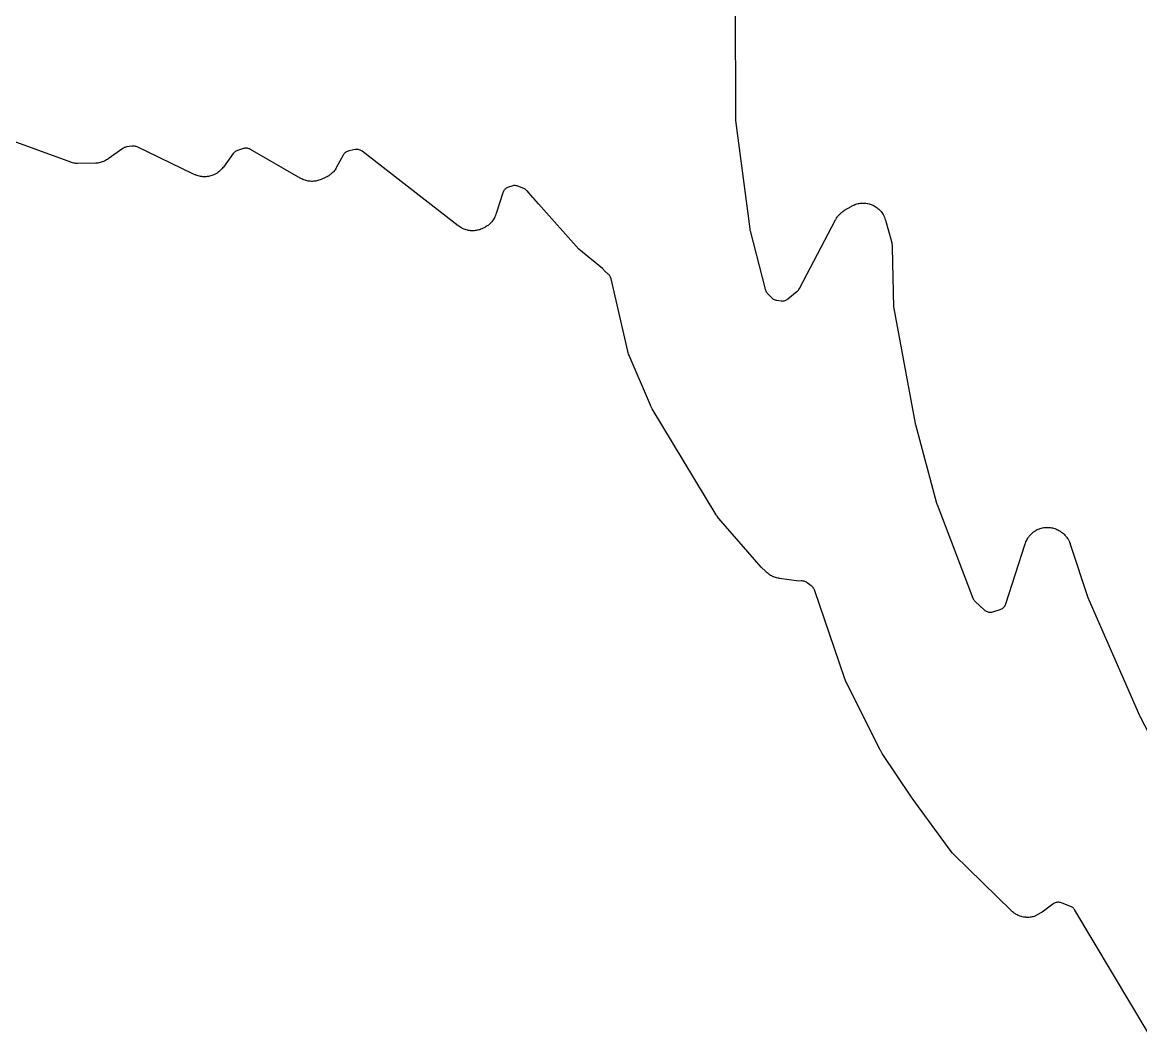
# Model space of a CAD drawing. Header units: millimetres. Extents: x 0 to 194, y 0 to 300.
# Drawn here: x 99.19 to 137.27, y 45.06 to 79.51 of the extents above; entities that cross this region are included whole.
import ezdxf

# ---------------------------------------------------------------- set-up
doc = ezdxf.new("R2010")
doc.units = ezdxf.units.MM
doc.layers.add('CUT', color=7, linetype='CONTINUOUS')

msp = doc.modelspace()

# ---------------------------------------------------------------- linework, layer by layer
at = {"layer": 'CUT'}
for points in [[(123.4692, 80.2015), (123.4744, 76.2299), (123.475, 76.2106), (123.4767, 76.1843), (123.4786, 76.1652), (123.959, 72.4772), (123.9619, 72.459), (123.9667, 72.4342), (123.9708, 72.4162), (124.485, 70.4233), (124.494, 70.3944), (124.5059, 70.3665), (124.5206, 70.34), (124.5379, 70.3151), (124.5575, 70.2921), (124.7028, 70.1385), (124.7235, 70.1187), (124.746, 70.1009), (124.7701, 70.0853), (124.7955, 70.0721), (124.8221, 70.0614), (124.8496, 70.0532), (124.8777, 70.0478), (125.0268, 70.0262), (125.0546, 70.0235), (125.0826, 70.0234), (125.1104, 70.0259), (125.1379, 70.0309), (125.1648, 70.0385), (125.1909, 70.0486), (125.2159, 70.0611), (125.2397, 70.0758), (125.262, 70.0927), (125.5761, 70.3548), (125.5977, 70.3747), (125.6172, 70.3965), (125.6345, 70.4202), (125.6494, 70.4454), (126.8809, 72.7846), (126.891, 72.8026), (126.9118, 72.8382), (126.9343, 72.8728), (126.9523, 72.8979), (126.9778, 72.9303), (126.9981, 72.9536), (127.0265, 72.9835), (127.0488, 73.0049), (127.0798, 73.0321), (127.1039, 73.0514), (127.1373, 73.0756), (127.1717, 73.0983), (127.1892, 73.1092), (127.4097, 73.2402), (127.4286, 73.2508), (127.467, 73.2712), (127.5064, 73.2897), (127.5365, 73.3021), (127.5774, 73.3167), (127.6086, 73.3261), (127.6507, 73.3367), (127.6826, 73.3431), (127.7256, 73.3496), (127.758, 73.3529), (127.8014, 73.3552), (127.834, 73.3553), (127.8774, 73.3534), (127.9098, 73.3504), (127.9529, 73.3443), (127.9848, 73.3382), (128.0271, 73.328), (128.0583, 73.3188), (128.0994, 73.3046), (128.1296, 73.2925), (128.1691, 73.2743), (128.198, 73.2593), (128.2356, 73.2375), (128.2629, 73.2198), (128.2982, 73.1944), (128.3237, 73.1741), (128.3563, 73.1454), (128.3797, 73.1228), (128.4095, 73.0911), (128.4306, 73.0663), (128.4572, 73.0319), (128.4758, 73.0052), (128.4989, 72.9684), (128.5149, 72.94), (128.5343, 72.9011), (128.5474, 72.8713), (128.5631, 72.8308), (128.5767, 72.7895), (128.583, 72.7687), (128.7816, 72.0529), (128.7861, 72.0349), (128.7946, 71.9989), (128.8015, 71.9625), (128.8056, 71.935), (128.8095, 71.8981), (128.8119, 71.8611), (128.8127, 71.8426), (128.8603, 69.8112), (128.8618, 69.7871), (128.8652, 69.7633), (129.5919, 65.8567), (129.5943, 65.8448), (129.598, 65.8287), (129.6009, 65.817), (130.3232, 63.1479), (130.3275, 63.1334), (130.3339, 63.1137), (130.339, 63.0995), (131.5568, 59.9122), (131.5677, 59.8871), (131.5809, 59.8632), (131.5962, 59.8405), (131.6135, 59.8193), (131.6326, 59.7997), (131.9416, 59.5121), (131.9635, 59.4936), (131.9871, 59.4772), (132.0122, 59.4632), (132.0385, 59.4516), (132.0658, 59.4426), (132.0938, 59.4363), (132.1223, 59.4327), (132.151, 59.4318), (132.1797, 59.4336), (132.2081, 59.4382), (132.2358, 59.4455), (132.4834, 59.5232), (132.5102, 59.5331), (132.5361, 59.5455), (132.5606, 59.5603), (132.5836, 59.5773), (132.6048, 59.5965), (132.6242, 59.6176), (132.6414, 59.6405), (132.6564, 59.6649), (132.669, 59.6906), (132.679, 59.7175), (133.3386, 61.765), (133.3458, 61.7858), (133.3613, 61.8269), (133.3788, 61.8672), (133.3934, 61.8967), (133.4147, 61.9351), (133.4321, 61.9631), (133.4571, 61.9992), (133.4771, 62.0254), (133.5055, 62.0589), (133.5279, 62.083), (133.5595, 62.1136), (133.5842, 62.1353), (133.6185, 62.1627), (133.6452, 62.1819), (133.6821, 62.2059), (133.7106, 62.2224), (133.7496, 62.2426), (133.7795, 62.2563), (133.8203, 62.2726), (133.8514, 62.2833), (133.8936, 62.2955), (133.9257, 62.3031), (133.9689, 62.3112), (134.0015, 62.3156), (134.0452, 62.3194), (134.0781, 62.3207), (134.1221, 62.3202), (134.1549, 62.3182), (134.1986, 62.3135), (134.2311, 62.3083), (134.2741, 62.2993), (134.306, 62.291), (134.3479, 62.2778), (134.3788, 62.2665), (134.4192, 62.2493), (134.4489, 62.235), (134.4874, 62.2139), (134.5249, 62.191), (134.5434, 62.1791), (134.5566, 62.1701), (134.5737, 62.1579), (134.6072, 62.1328), (134.6396, 62.106), (134.6629, 62.0849), (134.6926, 62.0553), (134.7138, 62.0321), (134.7406, 61.9999), (134.7596, 61.9748), (134.7833, 61.9402), (134.7998, 61.9135), (134.8202, 61.8768), (134.8341, 61.8487), (134.851, 61.8103), (134.8661, 61.7711), (134.8732, 61.7514), (135.4875, 59.9027), (135.4922, 59.8898), (135.499, 59.8721), (135.5042, 59.8594), (137.2285, 55.9209), (137.2327, 55.9118), (137.2386, 55.8993), (137.2431, 55.8903), (140.3781, 49.8648)], [(137.5547, 45.0581), (135.0345, 49.2959), (135.0186, 49.3198), (135.0006, 49.3421), (134.9805, 49.3626), (134.9586, 49.3811), (134.9349, 49.3974), (134.9099, 49.4113), (134.8836, 49.4228), (134.5699, 49.5426), (134.5408, 49.552), (134.511, 49.5585), (134.4806, 49.5618), (134.4501, 49.5621), (134.4197, 49.5592), (134.3898, 49.5533), (134.3606, 49.5444), (134.3325, 49.5325), (134.3057, 49.5179), (134.2805, 49.5006), (133.9191, 49.224), (133.7276, 49.1182), (133.7092, 49.1086), (133.6721, 49.0903), (133.6562, 49.0834), (133.6527, 49.0822), (133.6115, 49.0707), (133.5802, 49.0635), (133.5381, 49.056), (133.5063, 49.0518), (133.4637, 49.0483), (133.4316, 49.0472), (133.3888, 49.0478), (133.3568, 49.0497), (133.3142, 49.0543), (133.2826, 49.0593), (133.2406, 49.0679), (133.2096, 49.0759), (133.1687, 49.0885), (133.1385, 49.0994), (133.099, 49.1158), (133.07, 49.1295), (133.0322, 49.1496), (133.0046, 49.1659), (132.9689, 49.1895), (132.943, 49.2085), (132.9097, 49.2354), (132.8777, 49.2638), (132.8621, 49.2784), (130.9158, 51.182), (130.9029, 51.1951), (130.8777, 51.2218), (130.8536, 51.2496), (130.8307, 51.2783), (130.8195, 51.2929), (129.489, 53.106), (129.4833, 53.114), (129.4693, 53.1339), (129.4638, 53.142), (128.4688, 54.6288), (128.4538, 54.6528), (128.4183, 54.7138), (128.4049, 54.7387), (127.2499, 57.0459), (127.2373, 57.0731), (127.2083, 57.1423), (127.1977, 57.1703), (126.1612, 60.1888), (126.15, 60.2169), (126.136, 60.2436), (126.1194, 60.2689), (126.1003, 60.2923), (126.079, 60.3137), (126.0556, 60.3328), (125.9137, 60.4375), (125.8887, 60.4541), (125.8623, 60.4681), (125.8345, 60.4793), (125.8058, 60.4878), (125.7764, 60.4933), (125.7465, 60.4959), (125.7166, 60.4955), (125.6334, 60.4902), (124.9731, 60.5824), (124.9526, 60.5858), (124.9119, 60.5934), (124.8715, 60.6028), (124.8417, 60.6113), (124.8024, 60.6245), (124.7734, 60.6357), (124.7355, 60.6524), (124.7077, 60.6662), (124.6715, 60.6863), (124.6451, 60.7026), (124.6109, 60.726), (124.5861, 60.7447), (124.5541, 60.7711), (124.5235, 60.799), (124.5085, 60.8133), (124.3512, 60.9699), (122.913, 62.6188), (122.9004, 62.6338), (122.876, 62.6644), (122.8529, 62.696), (122.8313, 62.7286), (122.8208, 62.7452), (120.6425, 66.353), (120.6272, 66.3805), (120.5914, 66.4503), (120.5781, 66.4788), (119.8585, 68.1644), (119.8511, 68.1828), (119.8372, 68.2198), (119.8249, 68.2575), (119.8143, 68.2956), (119.8094, 68.3148), (119.2397, 70.7767), (119.2322, 70.8035), (119.2223, 70.8294), (119.21, 70.8543), (119.1954, 70.878), (119.1787, 70.9002), (119.1601, 70.9208), (119.1396, 70.9395), (119.0211, 71.0383), (119.0083, 71.0606), (118.9902, 71.0858), (118.9695, 71.1091), (118.9465, 71.13), (118.1426, 71.7906), (116.765, 73.3289), (116.6051, 73.5149), (116.5833, 73.5378), (116.5792, 73.5412), (116.3799, 73.769), (116.3602, 73.7895), (116.3387, 73.808), (116.3155, 73.8244), (116.2909, 73.8385), (116.265, 73.8502), (116.0652, 73.9297), (116.0372, 73.9393), (116.0083, 73.9461), (115.9789, 73.9499), (115.9493, 73.9509), (115.9197, 73.9489), (115.8904, 73.9441), (115.8618, 73.9363), (115.7444, 73.8983), (115.7179, 73.8882), (115.6923, 73.8757), (115.6681, 73.8609), (115.6454, 73.8438), (115.6244, 73.8246), (115.6054, 73.8036), (115.5884, 73.7808), (115.5736, 73.7566), (115.5612, 73.731), (115.5513, 73.7044), (115.3246, 72.9965), (115.3169, 72.9746), (115.3005, 72.9312), (115.2819, 72.8887), (115.2664, 72.8576), (115.2435, 72.8173), (115.2248, 72.788), (115.1978, 72.7502), (115.1762, 72.723), (115.1456, 72.6882), (115.1213, 72.6634), (115.0872, 72.6319), (115.0604, 72.6097), (115.0233, 72.5819), (114.9848, 72.5561), (114.9652, 72.5437), (114.9402, 72.5288), (114.9206, 72.5177), (114.881, 72.4966), (114.8403, 72.4775), (114.8092, 72.4648), (114.7668, 72.4498), (114.7346, 72.4403), (114.6909, 72.4296), (114.6579, 72.4233), (114.6134, 72.4171), (114.5799, 72.414), (114.535, 72.4123), (114.5014, 72.4126), (114.4566, 72.4153), (114.4231, 72.419), (114.3788, 72.4262), (114.3459, 72.4332), (114.3025, 72.4448), (114.2704, 72.4551), (114.2284, 72.4709), (114.1975, 72.4843), (114.1573, 72.5042), (114.1279, 72.5206), (114.0899, 72.5445), (114.0531, 72.5702), (114.035, 72.5835), (110.7679, 75.1173), (110.7444, 75.1337), (110.7195, 75.1479), (110.6933, 75.1596), (110.6662, 75.1687), (110.6383, 75.1753), (110.6098, 75.1791), (110.5812, 75.1802), (110.5526, 75.1785), (110.5242, 75.1742), (110.3176, 75.1321), (110.2894, 75.1249), (110.2621, 75.1151), (110.2358, 75.1026), (110.2109, 75.0877), (110.1875, 75.0704), (110.1659, 75.0509), (110.1463, 75.0295), (110.1289, 75.0062), (110.1138, 74.9814), (109.8949, 74.5787), (109.8845, 74.5605), (109.8629, 74.5248), (109.8396, 74.4901), (109.821, 74.465), (109.7946, 74.4326), (109.7738, 74.4093), (109.7445, 74.3795), (109.7216, 74.3582), (109.6897, 74.3312), (109.6648, 74.3122), (109.6306, 74.2883), (109.6041, 74.2716), (109.5678, 74.251), (109.5305, 74.2321), (109.5117, 74.2231), (109.39, 74.1684), (109.3704, 74.1601), (109.3308, 74.1445), (109.2905, 74.1307), (109.2598, 74.1219), (109.2184, 74.112), (109.187, 74.1061), (109.1448, 74.1002), (109.113, 74.0973), (109.0705, 74.0955), (109.0386, 74.0956), (108.996, 74.0977), (108.9643, 74.1008), (108.9221, 74.107), (108.8908, 74.1131), (108.8494, 74.1232), (108.8188, 74.1323), (108.7786, 74.1463), (108.749, 74.1582), (108.7103, 74.1759), (108.6724, 74.1955), (108.6537, 74.2057), (106.9616, 75.184), (106.9369, 75.1968), (106.9111, 75.2072), (106.8845, 75.2152), (106.8572, 75.2207), (106.8296, 75.2237), (106.8018, 75.2241), (106.774, 75.2219), (106.7466, 75.2172), (106.7198, 75.2099), (106.5236, 75.1469), (106.4943, 75.1358), (106.4662, 75.1216), (106.4399, 75.1046), (106.4154, 75.085), (106.3931, 75.0629), (106.3733, 75.0386), (106.0387, 74.5819), (106.0252, 74.5642), (105.9971, 74.5297), (105.9674, 74.4966), (105.9439, 74.4729), (105.9111, 74.4429), (105.8854, 74.4216), (105.8498, 74.395), (105.8221, 74.3764), (105.784, 74.3534), (105.7546, 74.3376), (105.7145, 74.3185), (105.6837, 74.3057), (105.6418, 74.2906), (105.6099, 74.2809), (105.5667, 74.2701), (105.534, 74.2636), (105.49, 74.2571), (105.4568, 74.2538), (105.4124, 74.2517), (105.3791, 74.2517), (105.3346, 74.254), (105.3014, 74.2573), (105.2574, 74.264), (105.2248, 74.2706), (105.1816, 74.2815), (105.1498, 74.2913), (105.1079, 74.3065), (105.1022, 74.3089), (105.0948, 74.3122), (105.0932, 74.3129), (105.0786, 74.3194), (105.0245, 74.3434), (103.0982, 75.2662), (103.0709, 75.2776), (103.0426, 75.2864), (103.0135, 75.2922), (102.9841, 75.2952), (102.9545, 75.2953), (102.925, 75.2924), (102.7438, 75.2658), (102.716, 75.2604), (102.6888, 75.2523), (102.6625, 75.2418), (102.6373, 75.2288), (102.6135, 75.2134), (102.1179, 74.8608), (102.0994, 74.8483), (102.0616, 74.8242), (102.0227, 74.802), (101.9928, 74.7868), (101.9519, 74.7686), (101.9206, 74.7565), (101.8781, 74.7424), (101.8457, 74.7334), (101.802, 74.7237), (101.769, 74.718), (101.7468, 74.7153), (101.7195, 74.7135), (101.6986, 74.7126), (101.0762, 74.7), (101.0485, 74.702), (101.0175, 74.7056), (100.9763, 74.7125), (100.9458, 74.719), (100.9054, 74.7296), (100.8656, 74.7421), (100.8459, 74.7488), (98.8869, 75.4641)]]:
    msp.add_lwpolyline(points, dxfattribs=at)

doc.saveas('drawing.dxf')
